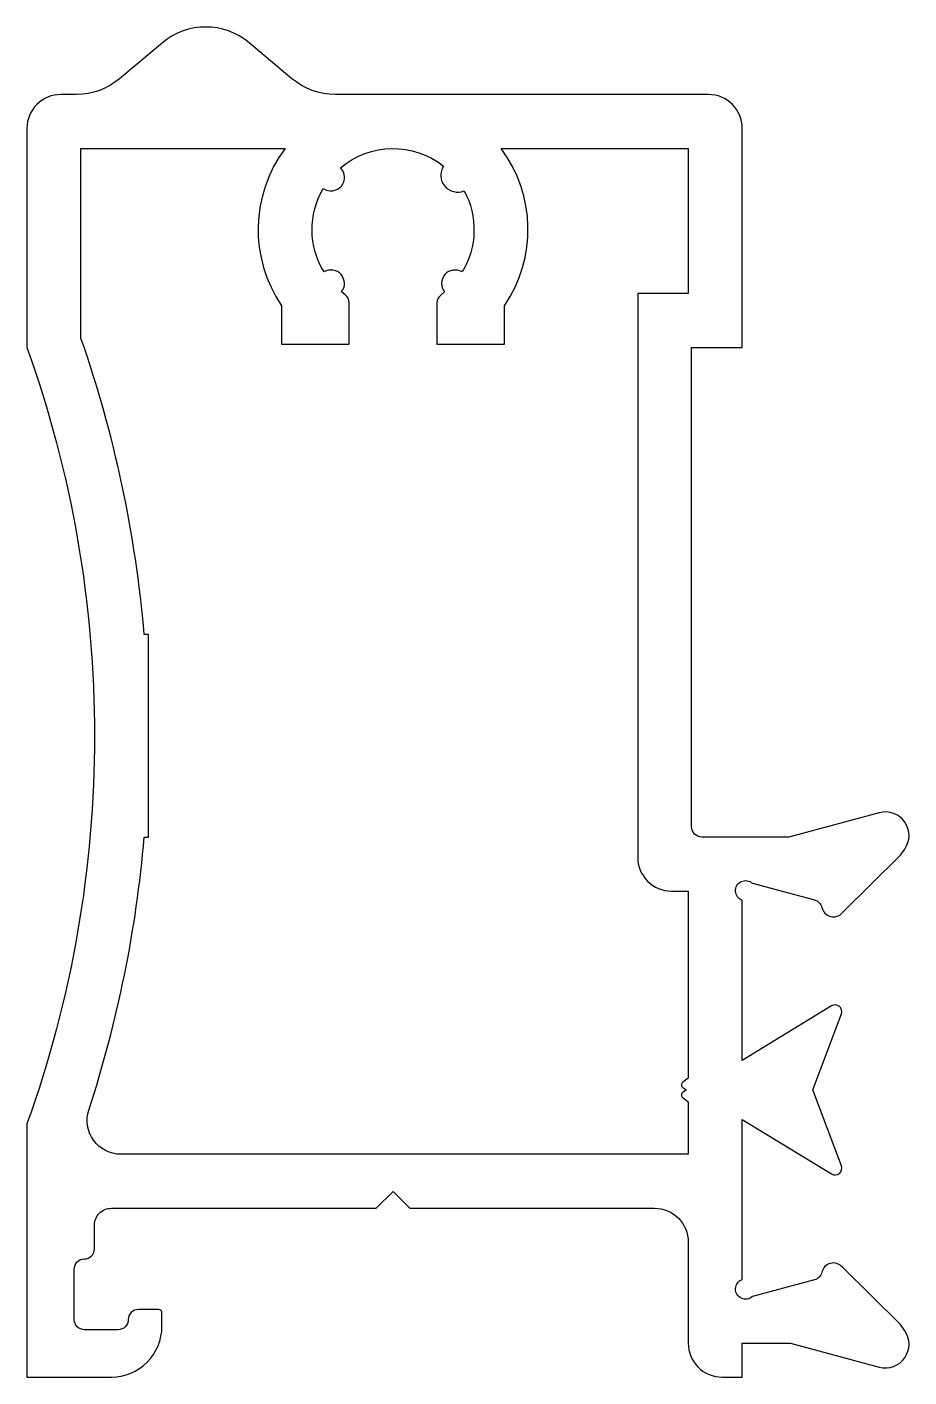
# Model space of a CAD drawing. Extents: x 854.5 to 880.7, y -25 to 15.
import ezdxf

# ---------------------------------------------------------------- set-up
doc = ezdxf.new("R2010")
doc.units = 0
doc.header["$LTSCALE"] = 15
doc.layers.get('0').update_dxf_attribs({"linetype": 'CONTINUOUS'})

msp = doc.modelspace()

# ---------------------------------------------------------------- linework, layer by layer
at = {"ltscale": 5}
for points in [[(875.717, -24.016), (877.144, -24.016), (879.778, -24.721, 0.700084), (880.533, -23.643), (880.407, -23.463), (878.678, -21.752, 0.607471), (878.077, -21.91, -0.283637), (877.859, -22.137), (876.021, -22.63, -1.229391), (875.717, -22.127), (875.717, -17.383), (878.363, -18.999, 0.713664), (878.655, -18.757), (877.807, -16.509), (878.655, -14.26, 0.713664), (878.363, -14.019), (875.717, -15.635), (875.717, -10.89, -1.229391), (876.021, -10.388), (877.859, -10.88, -0.283637), (878.077, -11.107, 0.607471), (878.678, -11.266), (880.407, -9.554), (880.533, -9.375, 0.700084), (879.778, -8.297), (877.093, -9.016), (874.517, -9.016, -0.414214), (874.217, -8.716), (874.217, 5.484), (875.717, 5.484), (875.717, 11.984, 0.414214), (874.717, 12.984), (863.656, 12.984, -0.176327), (862.371, 13.452), (861.102, 14.516, 0.36397), (858.531, 14.516), (857.263, 13.452, -0.176327), (855.977, 12.984), (855.517, 12.984, 0.414214), (854.517, 11.984), (854.517, 5.484, -0.173913), (854.517, -17.516), (854.517, -25.016), (857.017, -25.016, 0.414214), (858.517, -23.516), (858.517, -23.116, 0.414214), (858.417, -23.016), (857.817, -23.016, 0.414214), (857.517, -23.316, -0.414214), (857.217, -23.616), (856.217, -23.616, -0.414214), (855.917, -23.316), (855.917, -21.816, -0.414214), (856.217, -21.516, 0.414214), (856.517, -21.216), (856.517, -20.516, -0.414214), (857.017, -20.016), (864.867, -20.016), (865.367, -19.516), (865.867, -20.016), (873.117, -20.016, -0.414214), (874.117, -21.016), (874.117, -24.016, 0.414214), (875.117, -25.016), (875.717, -25.016)], [(873.963, -16.443), (874.067, -16.509), (873.963, -16.574, 0.524993), (873.957, -16.739), (874.117, -16.859), (874.117, -18.416), (857.299, -18.416, -0.510164), (856.349, -17.105, 0.058056), (857.99, -9.016), (858.117, -9.016), (858.117, -3.016), (857.99, -3.016, 0.063151), (856.117, 5.759), (856.117, 11.384), (862.167, 11.384, 0.32128), (862.065, 6.726), (862.065, 5.584), (864.065, 5.584), (864.065, 6.81, 0.238381), (863.943, 7.052), (863.839, 7.133, 0.838421), (863.322, 7.727, -0.277447), (863.298, 10.2, 0.919866), (863.81, 10.811, -0.358846), (866.862, 10.862, 0.737028), (867.475, 10.13, -0.268455), (867.411, 7.727, 0.838421), (866.894, 7.133), (866.79, 7.052, 0.238381), (866.668, 6.81), (866.668, 5.584), (868.668, 5.584), (868.668, 6.726, 0.32128), (868.567, 11.384), (874.117, 11.384), (874.117, 7.084), (872.617, 7.084), (872.617, -9.616, 0.414214), (873.617, -10.616), (874.117, -10.616), (874.117, -16.159), (873.957, -16.279, 0.524993)]]:
    msp.add_lwpolyline(points, format="xyb", close=True, dxfattribs=at)

doc.saveas('drawing.dxf')
